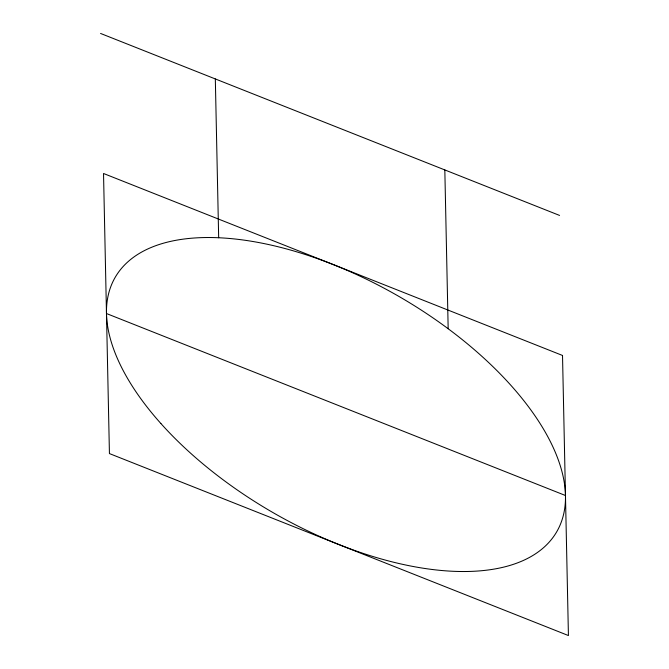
<?xml version="1.0" encoding="UTF-8"?>
<svg xmlns="http://www.w3.org/2000/svg" width="669" height="669" viewBox="0 0 669 669"><rect width="100%" height="100%" fill="white"/><g stroke="black" fill="none" stroke-linecap="round" stroke-linejoin="round"><path stroke-width="1" d="M100.576 33.45L559.568 215.426M106.48 313.535L565.472 495.512M444.826 169.934L448.171 328.738M215.326 78.942L218.671 237.754M562.52 355.465L103.528 173.488L109.432 453.574L568.424 635.55L562.52 355.465M160.886 423.519A254.797 125.078 29.9 0 0 552.034 538.712A254.797 125.078 29.9 0 0 295.012 251.335A254.797 125.078 29.9 0 0 160.886 423.519"/></g></svg>
